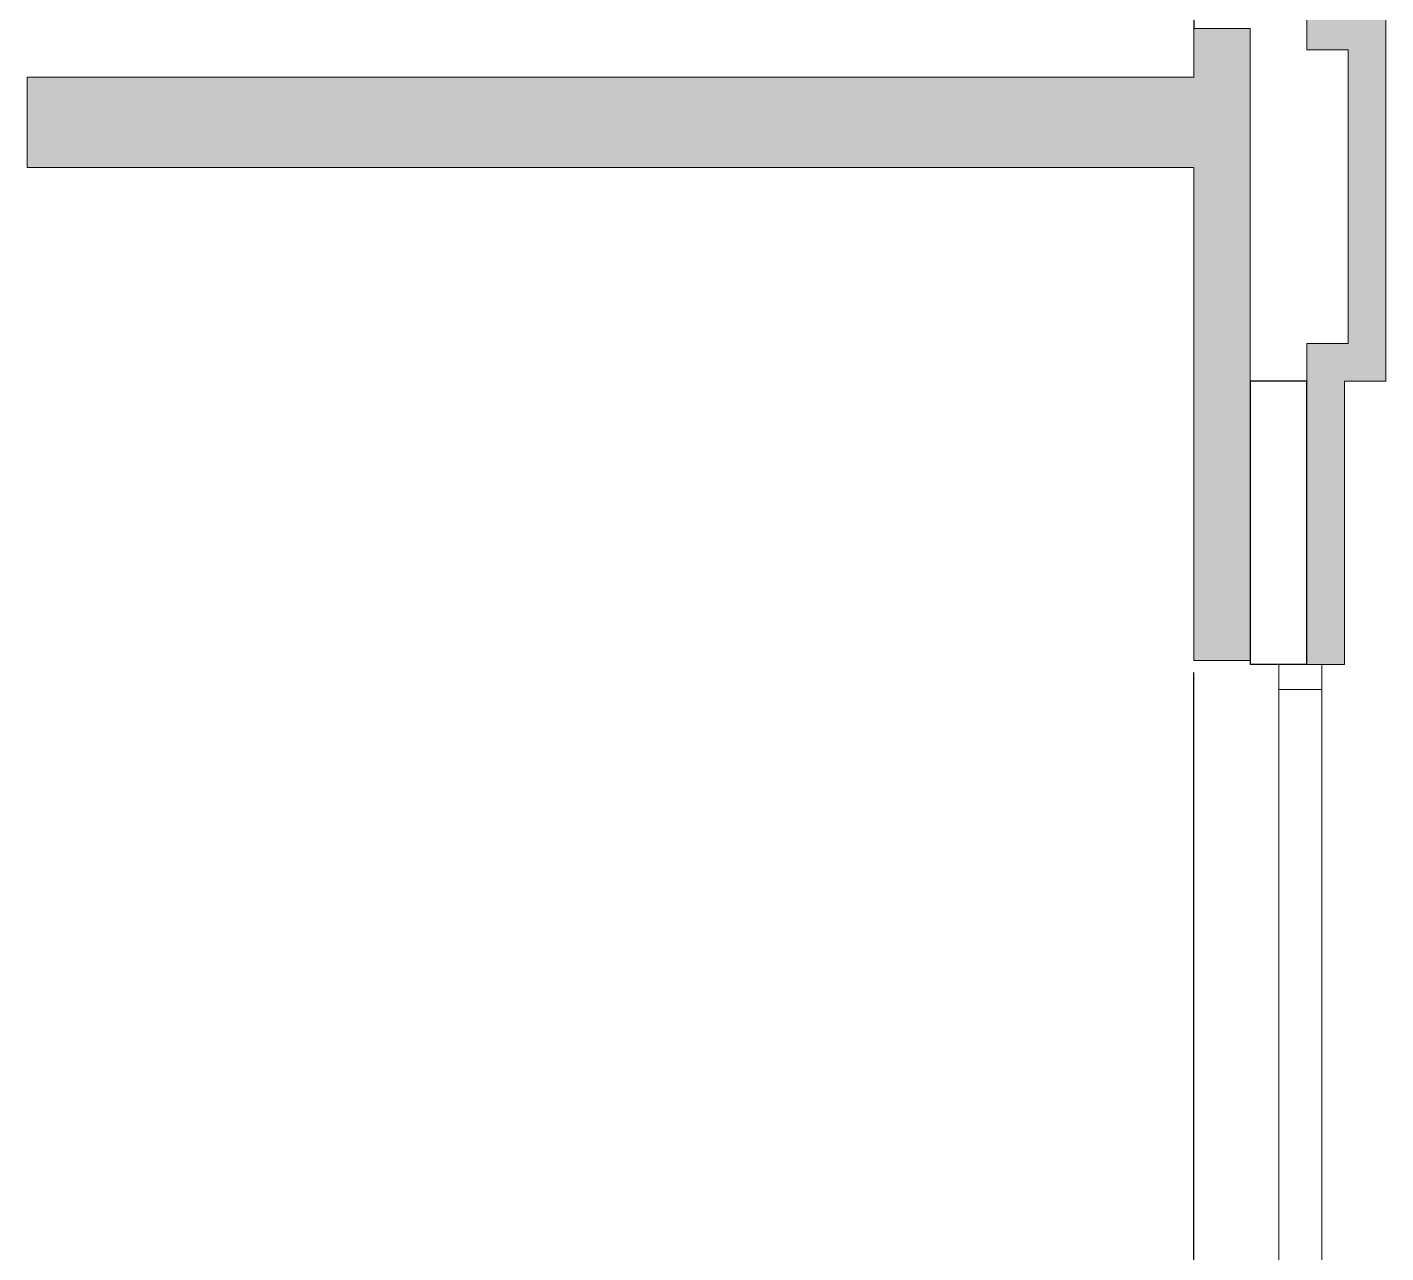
# Model space of a CAD drawing. Header units: millimetres. Extents: x -245 to 49755, y -245 to 41806.
# Drawn here: x 35251 to 35853, y 19104 to 19647 of the extents above; entities that cross this region are included whole.
import ezdxf

# ---------------------------------------------------------------- set-up
doc = ezdxf.new("R2010")
doc.units = ezdxf.units.MM
doc.linetypes.add('PUNKT2_S9', pattern=[1, 0, -1])
doc.layers.add('Standard', color=7, linetype='Continuous', lineweight=25)

msp = doc.modelspace()

# ---------------------------------------------------------------- hatches: boundary and pattern name
at = {"layer": 'Standard', "linetype": 'PUNKT2_S9', "lineweight": 18}
for color, points in [(59, [(35852.5, 19653.86), (35817.5, 19653.86), (35817.5, 19637.2), (35835.84, 19637.2)]), (59, [(35852.5, 19490.53), (35852.5, 19653.86), (35835.84, 19637.2), (35835.84, 19507.2)]), (9, [(35767.5, 19625.06), (35250.84, 19625.06), (35250.84, 19585.06), (35767.5, 19585.06)]), (59, [(35817.5, 19490.53), (35852.5, 19490.53), (35835.84, 19507.2), (35817.5, 19507.2)])]:
    msp.add_hatch(color=color, dxfattribs=at).paths.add_polyline_path(points)
h = msp.add_hatch(color=9, dxfattribs=at)
h.paths.add_polyline_path([(35792.5, 19366.73), (35792.5, 19646.73), (35767.5, 19646.73), (35767.5, 19366.73)])
h.paths.add_polyline_path([(35792.5, 18821.73), (35792.5, 19070.06), (35767.5, 19070.06), (35767.5, 18821.73)])
h = msp.add_hatch(color=59, dxfattribs=at)
h.paths.add_polyline_path([(35834.17, 18780.06), (35834.17, 19071.73), (35817.5, 19071.73), (35817.5, 18796.73)])
h.paths.add_polyline_path([(35817.5, 19490.53), (35817.5, 19365.06), (35834.17, 19365.06), (35834.17, 19490.53)])

# ---------------------------------------------------------------- linework, layer by layer
at = {"layer": 'Standard', "color": 7, "linetype": 'Continuous', "lineweight": -3}
for p, q in [((35767.5, 19671.73), (35767.5, 19646.73)), ((35817.5, 19490.53), (35811.67, 19490.53)), ((35817.5, 19365.06), (35817.5, 19490.53)), ((35817.5, 19365.06), (35811.67, 19365.06)), ((35767.5, 18846.73), (35767.5, 19361.51))]:
    msp.add_line(p, q, dxfattribs=at)
at = {"layer": 'Standard', "color": 26, "linetype": 'Continuous', "lineweight": 18}
for p, q in [((35817.5, 19653.86), (35817.5, 19637.2)), ((35852.5, 19490.53), (35852.5, 19653.86)), ((35817.5, 19637.2), (35835.84, 19637.2)), ((35835.84, 19637.2), (35835.84, 19507.2)), ((35835.84, 19507.2), (35817.5, 19507.2)), ((35817.5, 19507.2), (35817.5, 19490.53)), ((35834.17, 19490.53), (35852.5, 19490.53))]:
    msp.add_line(p, q, dxfattribs=at)
at = {"layer": 'Standard', "color": 253, "linetype": 'Continuous', "lineweight": 18}
for p, q in [((35767.5, 19646.73), (35767.5, 19625.06)), ((35767.5, 19646.73), (35792.5, 19646.73)), ((35792.5, 19366.73), (35792.5, 19646.73)), ((35767.5, 19585.06), (35767.5, 19366.73)), ((35792.5, 19366.73), (35767.5, 19366.73))]:
    msp.add_line(p, q, dxfattribs=at)
at = {"layer": 'Standard', "color": 255, "linetype": 'Continuous', "lineweight": 18}
for p, q in [((35767.5, 19625.06), (35250.84, 19625.06)), ((35250.84, 19625.06), (35250.84, 19585.06)), ((35250.84, 19585.06), (35767.5, 19585.06))]:
    msp.add_line(p, q, dxfattribs=at)
at = {"layer": 'Standard', "color": 51, "linetype": 'Continuous', "lineweight": -3}
for p, q in [((35811.67, 19490.53), (35792.5, 19490.53)), ((35792.5, 19490.53), (35792.5, 19366.73)), ((35792.5, 19366.73), (35792.5, 19365.06)), ((35805.17, 19365.06), (35792.5, 19365.06)), ((35811.67, 19365.06), (35805.17, 19365.06))]:
    msp.add_line(p, q, dxfattribs=at)
at = {"layer": 'Standard', "color": 36, "linetype": 'Continuous', "lineweight": 18}
for p, q in [((35817.5, 19490.53), (35817.5, 19365.06)), ((35834.17, 19365.06), (35834.17, 19490.53)), ((35824.17, 19365.06), (35817.5, 19365.06)), ((35834.17, 19365.06), (35824.17, 19365.06))]:
    msp.add_line(p, q, dxfattribs=at)
at = {"layer": 'Standard', "color": 2, "linetype": 'Continuous', "lineweight": 18}
for p, q in [((35805.17, 19353.9), (35805.17, 19365.06)), ((35805.17, 19365.06), (35824.17, 19365.06)), ((35805.17, 19365.06), (35805.17, 19071.73)), ((35824.17, 19365.06), (35824.17, 19353.9)), ((35824.17, 19365.06), (35824.17, 19071.73)), ((35824.17, 19353.9), (35805.17, 19353.9))]:
    msp.add_line(p, q, dxfattribs=at)

doc.saveas('drawing.dxf')
